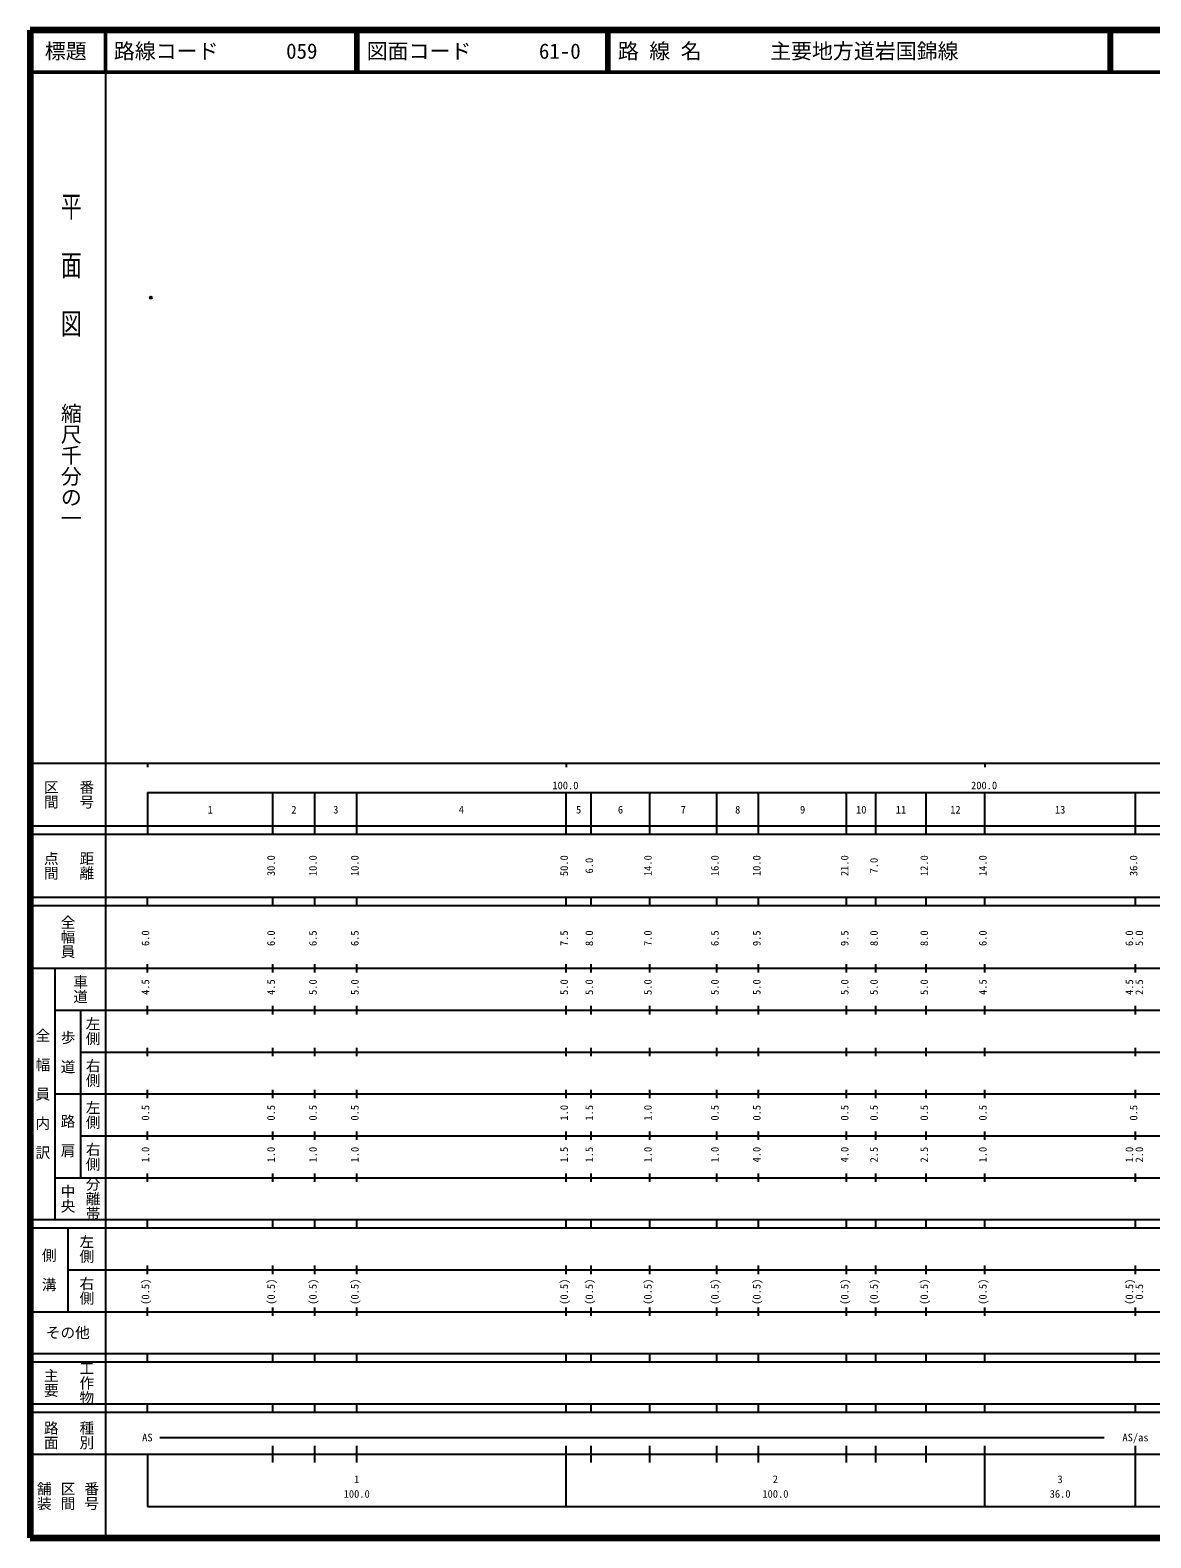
# Model space of a CAD drawing. Units: millimetres on the paper. Extents: x 40 to 680, y 20 to 380.
# Drawn here: x 40 to 307.7, y 20 to 380 of the extents above; entities that cross this region are included whole.
import ezdxf
from ezdxf.enums import TextEntityAlignment as Align

# ---------------------------------------------------------------- set-up
doc = ezdxf.new("R2010")
doc.units = ezdxf.units.MM
doc.header["$PDMODE"] = 32
doc.header["$PDSIZE"] = 0.5
doc.layers.add('M-OTRS', color=6, linetype='Continuous')
doc.layers.add('M-TTL-TXT', color=7, linetype='Continuous')
for name, color, linetype, lineweight in [('M-TTL', 2, 'Continuous', 140), ('M-TTL-BAND', 7, 'Continuous', 25), ('M-TTL-LINE', 7, 'Continuous', 50)]:
    doc.layers.add(name, color=color, linetype=linetype, lineweight=lineweight)
doc.styles.add('@ＭＳ ゴシック', font='')
doc.styles.add('ＭＳ ゴシック', font='')
doc.styles.get('@ＭＳ ゴシック').set_extended_font_data('@MS Gothic')
doc.styles.get('ＭＳ ゴシック').set_extended_font_data('MS Gothic')

msp = doc.modelspace()

# ---------------------------------------------------------------- linework, layer by layer
at = {"layer": 'M-OTRS'}
msp.add_point((68.814, 316.137), dxfattribs=at)
at = {"layer": 'M-TTL'}
for p, q in [((40, 380), (40, 20)), ((680, 380), (40, 380)), ((40, 20), (680, 20))]:
    msp.add_line(p, q, dxfattribs=at)
at = {"layer": 'M-TTL-BAND'}
for p, q in [((58, 370), (58, 20)), ((40, 205), (579, 205)), ((68, 205), (68, 204)), ((168, 205), (168, 204)), ((268, 205), (268, 204)), ((68, 198), (579, 198)), ((68, 198), (68, 188)), ((98, 188), (98, 198)), ((108, 188), (108, 198)), ((118, 188), (118, 198)), ((168, 188), (168, 198)), ((174, 188), (174, 198)), ((188, 188), (188, 198)), ((204, 188), (204, 198)), ((214, 188), (214, 198)), ((235, 188), (235, 198)), ((242, 188), (242, 198)), ((254, 188), (254, 198)), ((268, 188), (268, 198)), ((304, 188), (304, 198)), ((40, 190), (579, 190)), ((40, 188), (579, 188)), ((40, 173), (579, 173)), ((68, 171), (68, 173)), ((98, 171), (98, 173)), ((108, 171), (108, 173)), ((118, 171), (118, 173)), ((168, 171), (168, 173)), ((174, 171), (174, 173)), ((188, 171), (188, 173)), ((204, 171), (204, 173)), ((214, 171), (214, 173)), ((235, 171), (235, 173)), ((242, 171), (242, 173)), ((254, 171), (254, 173)), ((268, 171), (268, 173)), ((304, 171), (304, 173)), ((40, 171), (579, 171)), ((40, 156), (579, 156)), ((46, 96), (46, 156)), ((68, 155), (68, 157)), ((98, 155), (98, 157)), ((108, 155), (108, 157)), ((118, 155), (118, 157)), ((168, 155), (168, 157)), ((174, 155), (174, 157)), ((188, 155), (188, 157)), ((204, 155), (204, 157)), ((214, 155), (214, 157)), ((235, 155), (235, 157)), ((242, 155), (242, 157)), ((254, 155), (254, 157)), ((268, 155), (268, 157)), ((304, 155), (304, 157)), ((46, 146), (579, 146)), ((52, 146), (52, 106)), ((68, 145), (68, 147)), ((98, 145), (98, 147)), ((108, 145), (108, 147)), ((118, 145), (118, 147)), ((168, 145), (168, 147)), ((174, 145), (174, 147)), ((188, 145), (188, 147)), ((204, 145), (204, 147)), ((214, 145), (214, 147)), ((235, 145), (235, 147)), ((242, 145), (242, 147)), ((254, 145), (254, 147)), ((268, 145), (268, 147)), ((304, 145), (304, 147)), ((68, 135), (68, 137)), ((98, 135), (98, 137)), ((108, 135), (108, 137)), ((118, 135), (118, 137)), ((168, 135), (168, 137)), ((174, 135), (174, 137)), ((188, 135), (188, 137)), ((204, 135), (204, 137)), ((214, 135), (214, 137)), ((235, 135), (235, 137)), ((242, 135), (242, 137)), ((254, 135), (254, 137)), ((268, 135), (268, 137)), ((304, 135), (304, 137)), ((52, 136), (579, 136)), ((46, 126), (579, 126)), ((68, 125), (68, 127)), ((98, 125), (98, 127)), ((108, 125), (108, 127)), ((118, 125), (118, 127)), ((168, 125), (168, 127)), ((174, 125), (174, 127)), ((188, 125), (188, 127)), ((204, 125), (204, 127)), ((214, 125), (214, 127)), ((235, 125), (235, 127)), ((242, 125), (242, 127)), ((254, 125), (254, 127)), ((268, 125), (268, 127)), ((304, 125), (304, 127)), ((52, 116), (579, 116)), ((68, 115), (68, 117)), ((98, 115), (98, 117)), ((108, 115), (108, 117)), ((118, 115), (118, 117)), ((168, 115), (168, 117)), ((174, 115), (174, 117)), ((188, 115), (188, 117)), ((204, 115), (204, 117)), ((214, 115), (214, 117)), ((235, 115), (235, 117)), ((242, 115), (242, 117)), ((254, 115), (254, 117)), ((268, 115), (268, 117)), ((304, 115), (304, 117)), ((46, 106), (579, 106)), ((68, 105), (68, 107)), ((98, 105), (98, 107)), ((108, 105), (108, 107)), ((118, 105), (118, 107)), ((168, 105), (168, 107)), ((174, 105), (174, 107)), ((188, 105), (188, 107)), ((204, 105), (204, 107)), ((214, 105), (214, 107)), ((235, 105), (235, 107)), ((242, 105), (242, 107)), ((254, 105), (254, 107)), ((268, 105), (268, 107)), ((304, 105), (304, 107)), ((40, 96), (579, 96)), ((40, 94), (579, 94)), ((49, 94), (49, 74)), ((68, 94), (68, 96)), ((98, 94), (98, 96)), ((108, 94), (108, 96)), ((118, 94), (118, 96)), ((168, 94), (168, 96)), ((174, 94), (174, 96)), ((188, 94), (188, 96)), ((204, 94), (204, 96)), ((214, 94), (214, 96)), ((235, 94), (235, 96)), ((242, 94), (242, 96)), ((254, 94), (254, 96)), ((268, 94), (268, 96)), ((304, 94), (304, 96)), ((49, 84), (579, 84)), ((68, 83), (68, 85)), ((98, 83), (98, 85)), ((108, 83), (108, 85)), ((118, 83), (118, 85)), ((168, 83), (168, 85)), ((174, 83), (174, 85)), ((188, 83), (188, 85)), ((204, 83), (204, 85)), ((214, 83), (214, 85)), ((235, 83), (235, 85)), ((242, 83), (242, 85)), ((254, 83), (254, 85)), ((268, 83), (268, 85)), ((304, 83), (304, 85)), ((40, 74), (579, 74)), ((68, 73), (68, 75)), ((98, 73), (98, 75)), ((108, 73), (108, 75)), ((118, 73), (118, 75)), ((168, 73), (168, 75)), ((174, 73), (174, 75)), ((188, 73), (188, 75)), ((204, 73), (204, 75)), ((214, 73), (214, 75)), ((235, 73), (235, 75)), ((242, 73), (242, 75)), ((254, 73), (254, 75)), ((268, 73), (268, 75)), ((304, 73), (304, 75)), ((40, 64), (579, 64)), ((40, 62), (579, 62)), ((68, 62), (68, 64)), ((98, 62), (98, 64)), ((108, 62), (108, 64)), ((118, 62), (118, 64)), ((168, 62), (168, 64)), ((174, 62), (174, 64)), ((188, 62), (188, 64)), ((204, 62), (204, 64)), ((214, 62), (214, 64)), ((235, 62), (235, 64)), ((242, 62), (242, 64)), ((254, 62), (254, 64)), ((268, 62), (268, 64)), ((304, 62), (304, 64)), ((40, 52), (579, 52)), ((68, 50), (68, 52)), ((98, 50), (98, 52)), ((108, 50), (108, 52)), ((118, 50), (118, 52)), ((168, 50), (168, 52)), ((174, 50), (174, 52)), ((188, 50), (188, 52)), ((204, 50), (204, 52)), ((214, 50), (214, 52)), ((235, 50), (235, 52)), ((242, 50), (242, 52)), ((254, 50), (254, 52)), ((268, 50), (268, 52)), ((304, 50), (304, 52)), ((40, 50), (579, 50)), ((71, 44), (296.5, 44)), ((40, 40), (579, 40)), ((68, 40), (68, 27.5)), ((98, 38), (98, 42)), ((108, 38), (108, 42)), ((118, 38), (118, 42)), ((168, 27.5), (168, 42)), ((174, 38), (174, 42)), ((188, 38), (188, 42)), ((204, 38), (204, 42)), ((214, 38), (214, 42)), ((235, 38), (235, 42)), ((242, 38), (242, 42)), ((254, 38), (254, 42)), ((268, 27.5), (268, 42)), ((304, 27.5), (304, 42)), ((68, 27.5), (579, 27.5))]:
    msp.add_line(p, q, dxfattribs=at)
at = {"layer": 'M-TTL-LINE'}
for p, q in [((58, 380), (58, 370)), ((117.75, 380), (117.75, 370)), ((118.25, 380), (118.25, 370)), ((177.75, 380), (177.75, 370)), ((178.25, 380), (178.25, 370)), ((297.75, 380), (297.75, 370)), ((298.25, 380), (298.25, 370)), ((40, 370), (680, 370))]:
    msp.add_line(p, q, dxfattribs=at)

# ---------------------------------------------------------------- texts
at = {"layer": 'M-TTL-BAND', "style": '@ＭＳ ゴシック', "width": 1.4}
msp.add_text('平  面  図', height=3.666, rotation=270, dxfattribs=at).set_placement((49.777, 306.475), align=Align.MIDDLE_RIGHT)
at = {"layer": 'M-TTL-BAND', "style": '@ＭＳ ゴシック'}
msp.add_text('縮尺千分の一', height=3.666, rotation=270, dxfattribs=at).set_placement((49.777, 261.03), align=Align.MIDDLE_RIGHT)
for s, p in [('区間', (45, 197.5)), ('番号', (53.5, 197.5)), ('点間', (45, 180.5)), ('距離', (53.5, 180.5)), ('全幅員', (49, 163.5)), ('車道', (52, 151)), ('左側', (55, 141)), ('全\u3000幅\u3000員\u3000内\u3000訳', (43, 126)), ('歩\u3000道', (49, 136)), ('右側', (55, 131)), ('左側', (55, 121)), ('路\u3000肩', (49, 116)), ('右側', (55, 111)), ('分離帯', (55, 101)), ('中央', (49, 101)), ('左側', (53.5, 89)), ('側\u3000溝', (44.5, 84)), ('右側', (53.5, 79)), ('工作物', (53.5, 57)), ('主要', (45, 57)), ('路面', (45, 44.5)), ('種別', (53.5, 44.5)), ('舗装', (43.333, 30)), ('区間', (49, 30)), ('番号', (54.667, 30))]:
    msp.add_text(s, height=2.566, rotation=270, dxfattribs=at).set_placement(p, align=Align.MIDDLE_CENTER)
at = {"layer": 'M-TTL-BAND', "style": 'ＭＳ ゴシック'}
for s, p in [('100.0', (167.844, 198.195)), ('200.0', (267.844, 198.195)), ('1', (83, 192.405)), ('2', (103, 192.405)), ('3', (113, 192.405)), ('4', (143, 192.405)), ('5', (171, 192.405)), ('6', (181, 192.405)), ('7', (196, 192.405)), ('8', (209, 192.405)), ('9', (224.5, 192.405)), ('10', (238.5, 192.405)), ('11', (248, 192.405)), ('12', (261, 192.405)), ('13', (286, 192.405)), ('AS', (68, 42.5)), ('AS/as', (304, 42.5)), ('1', (118, 32.523)), ('2', (218, 32.523)), ('3', (286, 32.523)), ('100.0', (118, 29.033)), ('100.0', (218, 29.033)), ('36.0', (286, 29.033))]:
    msp.add_text(s, height=1.833, dxfattribs=at).set_placement(p, align=Align.BOTTOM_CENTER)
for s, p in [('30.0', (99, 180.5)), ('10.0', (109, 180.5)), ('10.0', (119, 180.5)), ('50.0', (169, 180.5)), ('6.0', (175, 180.5)), ('14.0', (189, 180.5)), ('16.0', (205, 180.5)), ('10.0', (215, 180.5)), ('21.0', (236, 180.5)), ('7.0', (243, 180.5)), ('12.0', (255, 180.5)), ('14.0', (269, 180.5)), ('36.0', (305, 180.5)), ('6.0', (69, 163.174)), ('6.0', (99, 163.174)), ('6.5', (109, 163.174)), ('6.5', (119, 163.174)), ('7.5', (169, 163.174)), ('8.0', (175, 163.174)), ('7.0', (189, 163.174)), ('6.5', (205, 163.174)), ('9.5', (215, 163.174)), ('9.5', (236, 163.174)), ('8.0', (243, 163.174)), ('8.0', (255, 163.174)), ('6.0', (269, 163.174)), ('6.0', (304, 163.174)), ('5.0', (306.37, 163.174)), ('4.5', (69, 151.5)), ('4.5', (99, 151.5)), ('5.0', (109, 151.5)), ('5.0', (119, 151.5)), ('5.0', (169, 151.5)), ('5.0', (175, 151.5)), ('5.0', (189, 151.5)), ('5.0', (205, 151.5)), ('5.0', (215, 151.5)), ('5.0', (236, 151.5)), ('5.0', (243, 151.5)), ('5.0', (255, 151.5)), ('4.5', (269, 151.5)), ('4.5', (304, 151.5)), ('2.5', (306.37, 151.5)), ('0.5', (69, 121.5)), ('0.5', (99, 121.5)), ('0.5', (109, 121.5)), ('0.5', (119, 121.5)), ('1.0', (169, 121.5)), ('1.5', (175, 121.5)), ('1.0', (189, 121.5)), ('0.5', (205, 121.5)), ('0.5', (215, 121.5)), ('0.5', (236, 121.5)), ('0.5', (243, 121.5)), ('0.5', (255, 121.5)), ('0.5', (269, 121.5)), ('0.5', (305, 121.5)), ('1.0', (69, 111.5)), ('1.0', (99, 111.5)), ('1.0', (109, 111.5)), ('1.0', (119, 111.5)), ('1.5', (169, 111.5)), ('1.5', (175, 111.5)), ('1.0', (189, 111.5)), ('1.0', (205, 111.5)), ('4.0', (215, 111.5)), ('4.0', (236, 111.5)), ('2.5', (243, 111.5)), ('2.5', (255, 111.5)), ('1.0', (269, 111.5)), ('1.0', (304, 111.5)), ('2.0', (306.37, 111.5)), ('(0.5)', (69, 78.764)), ('(0.5)', (99, 78.764)), ('(0.5)', (109, 78.764)), ('(0.5)', (119, 78.764)), ('(0.5)', (169, 78.764)), ('(0.5)', (175, 78.764)), ('(0.5)', (189, 78.764)), ('(0.5)', (205, 78.764)), ('(0.5)', (215, 78.764)), ('(0.5)', (236, 78.764)), ('(0.5)', (243, 78.764)), ('(0.5)', (255, 78.764)), ('(0.5)', (269, 78.764)), ('(0.5)', (304, 78.764)), ('0.5', (306.37, 78.764))]:
    msp.add_text(s, height=1.833, rotation=90, dxfattribs=at).set_placement(p, align=Align.BOTTOM_CENTER)
msp.add_text('その他', height=2.566, dxfattribs=at).set_placement((49, 69), align=Align.MIDDLE_CENTER)
at = {"layer": 'M-TTL-TXT', "style": 'ＭＳ ゴシック'}
msp.add_text('標題', height=3.666, dxfattribs=at).set_placement((48.5, 375), align=Align.MIDDLE_CENTER)
for s, p in [('路線コード', (60, 375)), ('059', (101.142, 375)), ('図面コード', (120.38, 375)), ('61-0', (161.521, 375)), ('路 線 名', (180.38, 375)), ('主要地方道岩国錦線', (216.734, 375))]:
    msp.add_text(s, height=3.666, dxfattribs=at).set_placement(p, align=Align.MIDDLE_LEFT)

doc.saveas('drawing.dxf')
